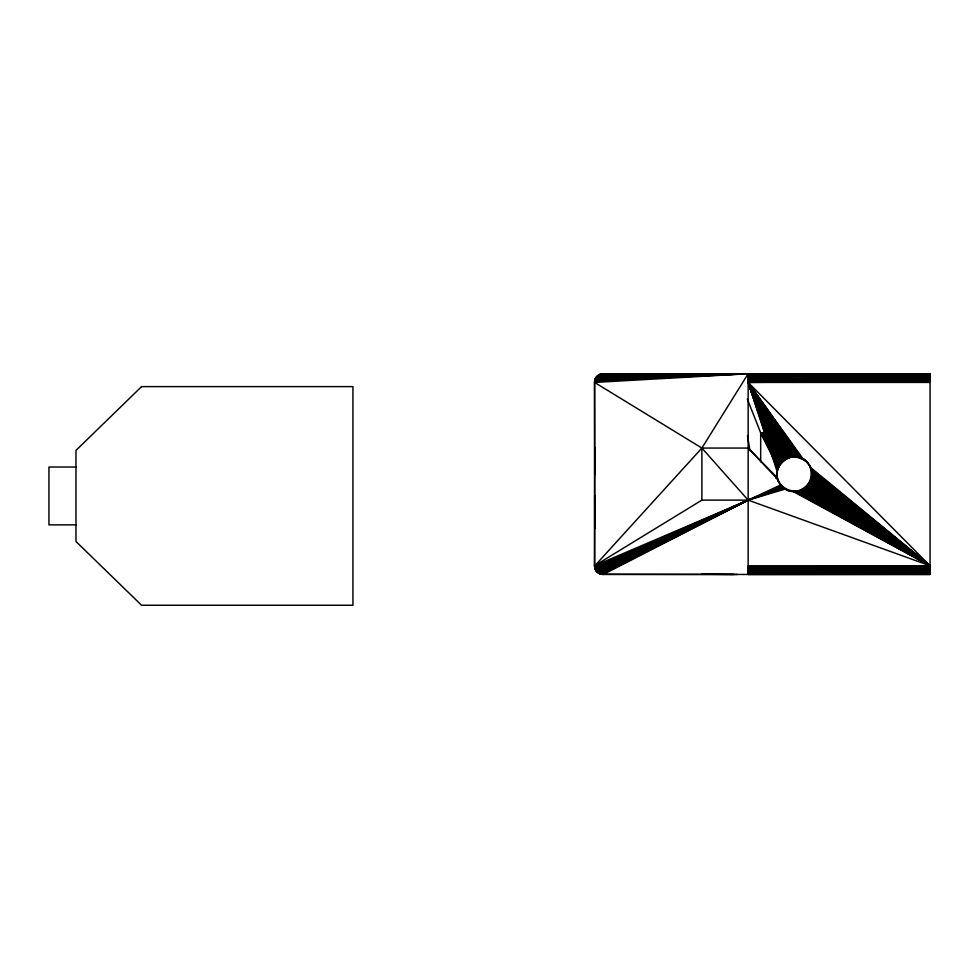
<?xml version="1.0" encoding="UTF-8"?>
<svg xmlns="http://www.w3.org/2000/svg" width="979" height="979" viewBox="0 0 979 979"><rect width="100%" height="100%" fill="white"/><g stroke="black" fill="none" stroke-linecap="round" stroke-linejoin="round"><path stroke-width="1.47" d="M594.742 447.599L594.571 565.776C594.498 570.402 598.597 574.538 603.248 574.453L930.05 574.453L930.05 373.745L603.101 373.868C598.475 373.623 594.51 377.894 594.571 382.422L594.571 565.776C594.486 570.414 598.61 574.538 603.248 574.453L748.152 500.122L780.826 484.911C794.055 503.182 822.58 479.918 807.956 463.275C794.728 445.004 766.202 468.268 780.826 484.911M748.152 565.776L930.05 565.776L810.893 479.453C818.664 458.98 784.84 447.146 778.146 467.999C769.433 488.129 802.743 501.419 810.343 480.922L930.05 565.776L748.152 567.282L930.05 568.738L748.152 568.738L930.05 571.357L748.152 572.421L930.05 573.927L748.152 573.927L930.05 574.318L748.152 574.453L748.152 373.745L597.667 375.777L595.734 378.078L594.571 382.422L594.706 474.876M777.106 472.527C776.09 481.472 783.127 490.271 792.06 491.287M930.05 373.868L748.152 374.259L930.05 374.259L748.152 375.777L930.05 376.842L748.152 379.448L930.05 379.448L748.152 380.904L930.05 380.904L748.152 382.422L930.05 565.776L748.152 500.122L701.882 448.064L594.571 382.422C594.534 377.882 598.72 373.758 603.248 373.745L734.103 373.745M594.84 382.422L595.856 377.87M777.314 470.985L777.057 474.888M601.51 574.269L596.089 570.267L594.84 567.404L597.104 571.907L601.51 574.269L737.273 574.453M777.473 470.238L748.152 382.422L794.385 456.74C785.966 456.593 778.17 463.385 777.191 471.756L748.152 382.422L930.05 382.422M599.589 374.553L603.248 373.745L597.863 375.618L597.606 376.988L595.624 378.506L595.146 381.076L596.762 376.658L601.73 373.868M594.62 381.553L595.183 379.216M594.669 381.198L594.963 379.852M795.168 491.434L793.614 491.434C815.385 493.465 817.759 457.719 795.939 456.814L748.152 382.422L777.889 468.733M595.146 381.076L595.599 379.362L595.036 379.987M810.025 481.619L811.114 478.707M775.98 478.401L777.106 475.659M810.343 480.922L809.67 482.317L930.05 565.776L792.831 491.372M595.905 377.821L595.477 378.567L596.762 376.658L598.793 375.875M597.863 375.618L600.286 374.259M780.349 463.887L781.315 462.675M807.455 485.511L808.421 484.299M603.248 373.745L601.02 374.027L733.638 373.868M785.488 488.986L748.152 500.122L701.882 500.122L594.571 565.776L595.379 569.435M595.073 568.628L598.903 573.29L748.152 500.122L781.842 486.086M786.174 458.808L787.569 458.135M597.667 572.421L748.152 500.122L782.98 487.163L784.191 488.129L748.152 500.122L594.571 565.776L594.865 568.016M801.214 490.051L802.609 489.378M594.571 382.422L748.152 373.745L701.882 448.064L594.84 565.776M598.867 375.128L603.101 373.868L733.185 374.235M601.155 573.523L598.059 572.629L596.138 570.745L601.277 574.061L600.054 573.841M748.152 376.842L930.05 375.777M748.152 373.868L930.05 373.745M748.152 374.908L930.05 374.908M748.152 378.078L930.05 378.078M747.307 399.053L760.671 432.791L765.248 432.791M777.473 477.96L748.152 448.064L701.882 448.064L701.882 500.122M795.168 456.765L793.614 456.765L796.722 456.899M75.983 467.02L48.95 467.02L48.95 524.866L75.983 524.866M748.152 567.282L930.05 567.282M748.152 570.108L930.05 570.108M748.152 573.29L930.05 573.29M748.152 574.318L930.05 574.318M602.954 374.259L650.301 374.467M701.71 574.183L734.103 574.453M748.152 571.357L930.05 572.421M760.671 461.855L760.671 432.791L765.186 432.889M597.104 571.907L598.169 571.797M789.772 490.822L794.385 491.446L930.05 565.776L810.343 467.277L809.67 465.869M598.903 573.29L603.052 574.22M801.214 458.135L802.609 458.808M786.174 489.378L787.569 490.051M795.939 491.372L930.05 565.776L810.893 468.733M800.492 490.344L930.05 565.776L811.31 470.238M801.923 489.733L930.05 565.776L811.579 471.756M803.282 488.986L930.05 565.776L811.726 473.31L811.726 474.888L930.05 565.776L797.493 491.164L798.999 490.822L930.05 565.776L811.579 476.43M597.068 571.565L599.087 572.801M806.929 486.086L930.05 565.776L811.31 477.96M807.956 484.911L930.05 565.776L804.591 488.129L805.803 487.163L930.05 565.776L808.874 483.65M805.803 461.023L801.923 458.466L748.152 382.422L778.44 467.277L779.113 465.869L748.152 382.422L803.282 459.2M774.108 459.873L760.671 432.791L767.475 438.751M773.19 456.177L760.671 432.791L767.132 438.873M771.207 450.94L760.671 432.791L767.046 439.302M748.152 448.064L777.889 479.453M770.118 447.721L760.671 432.791L766.716 439.498M769.274 445.249L760.671 432.791L768.307 442.043M807.455 462.675L808.421 463.887M780.349 484.299L781.315 485.511M760.671 432.791L767.915 442.386M800.492 457.854L748.152 382.422L779.908 464.536M792.831 456.814L748.152 382.422L780.826 463.275M788.291 457.854L748.152 382.422L798.999 457.364L797.493 457.022L748.152 382.422L781.842 462.1M786.859 458.466L748.152 382.422L782.98 461.023L784.191 460.057L748.152 382.422L791.289 457.022L789.772 457.364L748.152 382.422L785.488 459.2M778.44 480.922L779.113 482.317M594.84 567.404L595.367 568.762M747.479 435.52L749.975 450.597M594.657 495.301L594.742 528.281M596.089 569.374L597.08 570.537L596.089 569.374M595.097 379.448L594.706 380.904L748.152 373.745L596.603 376.842L595.734 378.078L748.152 373.745L595.097 379.448M141.576 386.619L75.983 450.389L75.983 541.485L141.576 605.255L352.929 605.255L352.929 386.619L141.576 386.619M748.152 500.122L601.73 574.318L600.286 573.927L748.152 500.122L594.706 567.282L595.097 568.738L748.152 500.122L596.603 571.357L595.734 570.108L748.152 500.122"/></g></svg>
